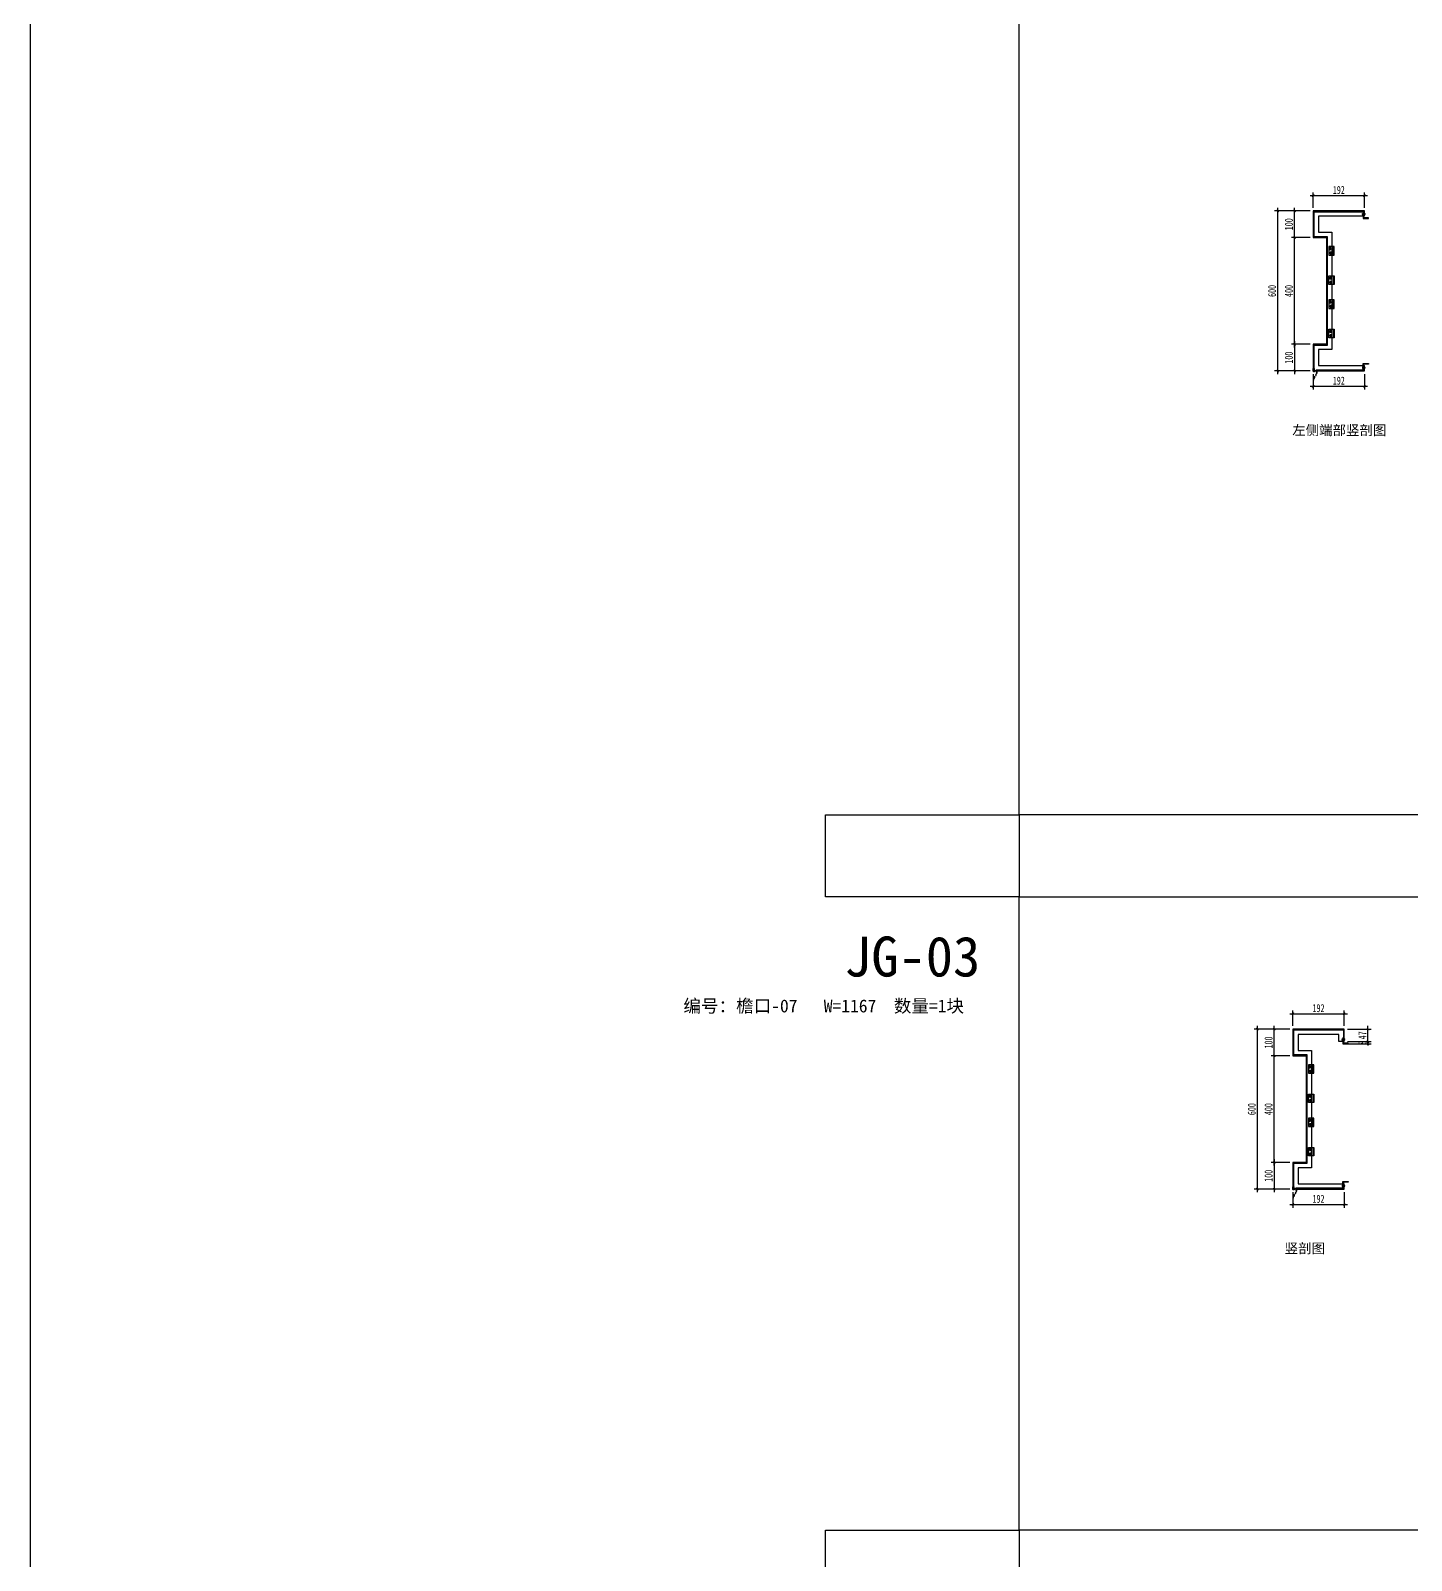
# Model space of a CAD drawing. Header units: millimetres. Extents: x 1519249 to 1604651, y -416196 to -347833.
# Drawn here: x 1574689 to 1579863, y -377449 to -371714 of the extents above; entities that cross this region are included whole.
import ezdxf

# ---------------------------------------------------------------- set-up
doc = ezdxf.new("R2010")
doc.units = ezdxf.units.MM
doc.header["$LTSCALE"] = 1000
doc.header["$MEASUREMENT"] = 0
for name, pattern in [('CENTER', [2, 1.25, -0.25, 0.25, -0.25]), ('CENTERX2', [4, 2.5, -0.5, 0.5, -0.5]), ('DOTE', [2.42, 2, -0.2, 0.02, -0.2]), ('HIDDEN2', [0.1875, 0.125, -0.0625])]:
    doc.linetypes.add(name, pattern=pattern)
doc.layers.get('Defpoints').update_dxf_attribs({"color": 190})
for name, color, linetype in [('0-hatch', 8, 'Continuous'), ('0-铝合金投影', 112, 'Continuous'), ('4', 3, 'Continuous'), ('BH-图层', 2, 'Continuous'), ('DIM_IDEN', 3, 'Continuous'), ('F-CASTFIX', 1, 'Continuous'), ('PJ', 4, 'Continuous'), ('PUB_DIM', 3, 'Continuous'), ('XC', 3, 'Continuous'), ('zx', 1, 'DOTE'), ('穿孔铝板', 161, 'Continuous')]:
    doc.layers.add(name, color=color, linetype=linetype)
doc.styles.add('黑体', font='simhei.ttf', dxfattribs={"width": 0.7})
doc.dimstyles.new('副本 BZ-6', dxfattribs={"dimscale": 12, "dimtxt": 2.5, "dimasz": 0.5, "dimexe": 1, "dimexo": 1, "dimgap": 0.5, "dimtad": 1, "dimdec": 0, "dimdsep": 46, "dimtxsty": '黑体', "dimblk": 'ARCHTICK', "dimcen": 3, "dimdle": 1, "dimclrd": 1, "dimclre": 1, "dimclrt": 2, "dimadec": 1, "dimazin": 0, "dimtfac": 1, "dimtdec": 0, "dimtix": 1, "dimtmove": 2, "dimatfit": 3, "dimldrblk": 'DOTSMALL', "dimfxl": 0, "dimtolj": 1, "dimtzin": 0, "dimarcsym": 0})

# ---------------------------------------------------------------- blocks, each defined once
blk = doc.blocks.new('A$Ce385b8f0')
at = {"layer": 'PJ', "color": 8}
for centre, radius in [((8, 13.6), 3.2), ((8, 13.6), 1.52), ((24, 13.6), 3.2), ((24, 13.6), 1.52)]:
    blk.add_circle(centre, radius, dxfattribs=at)
at = {"layer": 'XC', "color": 8}
for p, q in [((0, 2.4), (32, 2.4)), ((8, 2.4), (8, 0)), ((24, 2.4), (24, 0))]:
    blk.add_line(p, q, dxfattribs=at)
blk.add_lwpolyline([(0, 0), (32, 0), (32, 20), (0, 20)], close=True, dxfattribs=at)
at = {"layer": 'zx', "color": 8, "linetype": 'CENTERX2', "ltscale": 0.05}
for p, q in [((13.6, 13.6), (2.4, 13.6)), ((8, 19.2), (8, 8)), ((18.4, 13.6), (29.6, 13.6)), ((24, 19.2), (24, 8))]:
    blk.add_line(p, q, dxfattribs=at)
blk = doc.blocks.new('grtgthyjyj')
at = {"layer": 'PJ'}
for radius in [4, 1.9]:
    blk.add_circle((4476642.9, 621901.9), radius, dxfattribs=at)
at = {"layer": 'zx', "linetype": 'CENTERX2', "ltscale": 0.05}
for p, q in [((4476635.9, 621901.9), (4476649.9, 621901.9)), ((4476642.9, 621908.9), (4476642.9, 621894.9))]:
    blk.add_line(p, q, dxfattribs=at)
blk = doc.blocks.new('grgthtyhjyjyuk')
at = {"layer": 'XC', "color": 165}
for p, q in [((4476656.9, 621931.9), (4476656.9, 621891.9)), ((4476656.9, 621921.9), (4476659.9, 621921.9)), ((4476656.9, 621901.9), (4476659.9, 621901.9))]:
    blk.add_line(p, q, dxfattribs=at)
blk.add_lwpolyline([(4476659.9, 621931.9), (4476659.9, 621891.9), (4476634.9, 621891.9), (4476634.9, 621931.9)], close=True, dxfattribs=at)
at = {"layer": 'DIM_IDEN', "color": 8, "xscale": -1, "rotation": 180}
blk.add_blockref('grtgthyjyj', (0, 1243823.8), dxfattribs=at)
at = {"layer": 'DIM_IDEN', "color": 8}
blk.add_blockref('grtgthyjyj', (0, 0), dxfattribs=at)
blk = doc.blocks.new('A$C06B245D9')
at = {"layer": '0-hatch', "elevation": 0}
for points in [[(2.8, -8, -1.371442), (-1.3, -6.8, 0.239017), (-2.3, -1.2, -0.322335), (2.8, -8.1)], [(7.6, -20.6, -1.371442), (3.5, -19.4, 0.239017), (2.5, -13.8, -0.322335), (7.6, -20.7)]]:
    blk.add_lwpolyline(points, format="xyb", dxfattribs=at)
blk = doc.blocks.new('gfrgrthgthyjyj')
at = {"color": 138, "linetype": 'Continuous'}
for p, q in [((4444220.2, 665049.9), (4444210.2, 665049.9)), ((4444210.2, 665049.4), (4444210.2, 665049.9)), ((4444212.8, 665049.9), (4444212.8, 665056.3)), ((4444215.2, 665058.1), (4444213.5, 665059)), ((4444215.2, 665058.1), (4444216.9, 665059)), ((4444217.6, 665049.9), (4444217.6, 665056.3)), ((4444220.2, 665049.4), (4444220.2, 665049.9)), ((4444216.5, 665047.8), (4444213.9, 665047.8))]:
    blk.add_line(p, q, dxfattribs=at)
at = {"color": 1, "linetype": 'CENTER', "ltscale": 2.357948}
blk.add_line((4444215.2, 665046.9), (4444215.2, 665059.6), dxfattribs=at)
at = {"color": 138, "linetype": 'Continuous'}
for centre, radius, start, end in [((4444215.2, 665055.9), 8.16, 232.44522, 260.55436), ((4444212.8, 665057.7), 1.44, 62.13766, 270.00283), ((4444215.2, 665055.9), 8.16, 279.45131, 307.56044), ((4444217.6, 665057.7), 1.44, 270.00283, 117.868)]:
    blk.add_arc(centre, radius, start, end, dxfattribs=at)
blk = doc.blocks.new('_ArchTick')
at = {"color": 0, "linetype": 'ByBlock', "const_width": 0.5}
blk.add_lwpolyline([(-0.71, -0.71), (0.71, 0.71)], dxfattribs=at)
blk = doc.blocks.new('*D217')
at = {"color": 1, "lineweight": -2, "transparency": 16777216}
for p, q in [((1579407.2, -375557.1), (1579337.2, -375557.1)), ((1579349.2, -375969.1), (1579349.2, -375545.1)), ((1579407.2, -375957.1), (1579337.2, -375957.1))]:
    blk.add_line(p, q, dxfattribs=at)
at = {"layer": 'Defpoints', "color": 0, "transparency": 16777216}
for p in [(1579349.2, -375557.1), (1579419.2, -375557.1), (1579419.2, -375957.1)]:
    blk.add_point(p, dxfattribs=at)
at = {"color": 1, "lineweight": -2, "transparency": 16777216, "xscale": 6, "yscale": 6, "zscale": 6}
for p, rotation in [((1579349.2, -375557.1), 90), ((1579349.2, -375957.1), 270)]:
    blk.add_blockref('_ArchTick', p, dxfattribs=dict(at, rotation=rotation))
at = {"color": 2, "transparency": 16777216, "insert": (1579328.1, -375757.1), "char_height": 30, "attachment_point": 5, "rotation": 90, "style": '黑体'}
blk.add_mtext('\\A1;400', dxfattribs=at)
blk = doc.blocks.new('_DotSmall')
at = {"color": 0, "linetype": 'ByBlock', "const_width": 0.5}
blk.add_lwpolyline([(-0.0625, 0, 1), (0.0625, 0, 1)], format="xyb", close=True, dxfattribs=at)
blk = doc.blocks.new('*D218')
at = {"color": 1, "lineweight": -2, "transparency": 16777216}
for p, q in [((1579349.2, -375569.1), (1579349.2, -375445.1)), ((1579407.2, -375457.1), (1579337.2, -375457.1)), ((1579407.2, -375557.1), (1579337.2, -375557.1))]:
    blk.add_line(p, q, dxfattribs=at)
at = {"layer": 'Defpoints', "color": 0, "transparency": 16777216}
for p in [(1579349.2, -375457.1), (1579419.2, -375457.1), (1579419.2, -375557.1)]:
    blk.add_point(p, dxfattribs=at)
at = {"color": 1, "lineweight": -2, "transparency": 16777216, "xscale": 6, "yscale": 6, "zscale": 6}
for p, rotation in [((1579349.2, -375457.1), 90), ((1579349.2, -375557.1), 270)]:
    blk.add_blockref('_ArchTick', p, dxfattribs=dict(at, rotation=rotation))
at = {"color": 2, "transparency": 16777216, "insert": (1579328.1, -375507.1), "char_height": 30, "attachment_point": 5, "rotation": 90, "style": '黑体'}
blk.add_mtext('\\A1;100', dxfattribs=at)
blk = doc.blocks.new('*D219')
at = {"color": 1, "lineweight": -2, "transparency": 16777216}
for p, q in [((1579419.2, -375445.1), (1579419.2, -375387.7)), ((1579611.2, -375445.1), (1579611.2, -375387.7)), ((1579407.2, -375399.7), (1579623.2, -375399.7))]:
    blk.add_line(p, q, dxfattribs=at)
at = {"layer": 'Defpoints', "color": 0, "transparency": 16777216}
for p in [(1579611.2, -375399.7), (1579419.2, -375457.1), (1579611.2, -375457.1)]:
    blk.add_point(p, dxfattribs=at)
at = {"color": 1, "lineweight": -2, "transparency": 16777216, "xscale": 6, "yscale": 6, "zscale": 6, "rotation": 180}
blk.add_blockref('_ArchTick', (1579419.2, -375399.7), dxfattribs=at)
at = {"color": 1, "lineweight": -2, "transparency": 16777216, "xscale": 6, "yscale": 6, "zscale": 6}
blk.add_blockref('_ArchTick', (1579611.2, -375399.7), dxfattribs=at)
at = {"color": 2, "transparency": 16777216, "insert": (1579515.2, -375378.7), "char_height": 30, "attachment_point": 5, "style": '黑体'}
blk.add_mtext('\\A1;192', dxfattribs=at)
blk = doc.blocks.new('*D220')
at = {"color": 1, "lineweight": -2, "transparency": 16777216}
for p, q in [((1579407.2, -375957.1), (1579337.2, -375957.1)), ((1579349.2, -375945.1), (1579349.2, -376069.1)), ((1579407.2, -376057.1), (1579337.2, -376057.1))]:
    blk.add_line(p, q, dxfattribs=at)
at = {"layer": 'Defpoints', "color": 0, "transparency": 16777216}
for p in [(1579419.2, -375957.1), (1579349.2, -376057.1), (1579419.2, -376057.1)]:
    blk.add_point(p, dxfattribs=at)
at = {"color": 1, "lineweight": -2, "transparency": 16777216, "xscale": 6, "yscale": 6, "zscale": 6}
for p, rotation in [((1579349.2, -375957.1), 90), ((1579349.2, -376057.1), 270)]:
    blk.add_blockref('_ArchTick', p, dxfattribs=dict(at, rotation=rotation))
at = {"color": 2, "transparency": 16777216, "insert": (1579328.1, -376007.1), "char_height": 30, "attachment_point": 5, "rotation": 90, "style": '黑体'}
blk.add_mtext('\\A1;100', dxfattribs=at)
blk = doc.blocks.new('*D221')
at = {"color": 1, "lineweight": -2, "transparency": 16777216}
for p, q in [((1579419.2, -376069.1), (1579419.2, -376126.6)), ((1579611.2, -376069.1), (1579611.2, -376126.6)), ((1579407.2, -376114.6), (1579623.2, -376114.6))]:
    blk.add_line(p, q, dxfattribs=at)
at = {"layer": 'Defpoints', "color": 0, "transparency": 16777216}
for p in [(1579419.2, -376057.1), (1579611.2, -376057.1), (1579611.2, -376114.6)]:
    blk.add_point(p, dxfattribs=at)
at = {"color": 1, "lineweight": -2, "transparency": 16777216, "xscale": 6, "yscale": 6, "zscale": 6, "rotation": 180}
blk.add_blockref('_ArchTick', (1579419.2, -376114.6), dxfattribs=at)
at = {"color": 1, "lineweight": -2, "transparency": 16777216, "xscale": 6, "yscale": 6, "zscale": 6}
blk.add_blockref('_ArchTick', (1579611.2, -376114.6), dxfattribs=at)
at = {"color": 2, "transparency": 16777216, "insert": (1579515.2, -376093.6), "char_height": 30, "attachment_point": 5, "style": '黑体'}
blk.add_mtext('\\A1;192', dxfattribs=at)
blk = doc.blocks.new('*D222')
at = {"color": 1, "lineweight": -2, "transparency": 16777216}
for p, q in [((1579286.2, -376069.1), (1579286.2, -375445.1)), ((1579407.2, -375457.1), (1579274.2, -375457.1)), ((1579407.2, -376057.1), (1579274.2, -376057.1))]:
    blk.add_line(p, q, dxfattribs=at)
at = {"layer": 'Defpoints', "color": 0, "transparency": 16777216}
for p in [(1579286.2, -375457.1), (1579419.2, -375457.1), (1579419.2, -376057.1)]:
    blk.add_point(p, dxfattribs=at)
at = {"color": 1, "lineweight": -2, "transparency": 16777216, "xscale": 6, "yscale": 6, "zscale": 6}
for p, rotation in [((1579286.2, -375457.1), 90), ((1579286.2, -376057.1), 270)]:
    blk.add_blockref('_ArchTick', p, dxfattribs=dict(at, rotation=rotation))
at = {"color": 2, "transparency": 16777216, "insert": (1579265.1, -375757.1), "char_height": 30, "attachment_point": 5, "rotation": 90, "style": '黑体'}
blk.add_mtext('\\A1;600', dxfattribs=at)
blk = doc.blocks.new('*D224')
at = {"color": 1, "lineweight": -2, "transparency": 16777216}
for p, q in [((1579700.6, -375516.1), (1579700.6, -375445.1)), ((1579623.2, -375457.1), (1579712.6, -375457.1)), ((1579623.2, -375504.1), (1579712.6, -375504.1))]:
    blk.add_line(p, q, dxfattribs=at)
at = {"layer": 'Defpoints', "color": 0, "transparency": 16777216}
for p in [(1579611.2, -375457.1), (1579611.2, -375504.1), (1579700.6, -375457.1)]:
    blk.add_point(p, dxfattribs=at)
at = {"color": 1, "lineweight": -2, "transparency": 16777216, "xscale": 6, "yscale": 6, "zscale": 6}
for p, rotation in [((1579700.6, -375457.1), 90), ((1579700.6, -375504.1), 270)]:
    blk.add_blockref('_ArchTick', p, dxfattribs=dict(at, rotation=rotation))
at = {"color": 2, "transparency": 16777216, "insert": (1579679.6, -375480.6), "char_height": 30, "attachment_point": 5, "rotation": 90, "style": '黑体'}
blk.add_mtext('\\A1;47', dxfattribs=at)
blk = doc.blocks.new('*D225')
at = {"color": 1, "lineweight": -2, "transparency": 16777216}
for p, q in [((1579623.2, -375504.1), (1579712.6, -375504.1)), ((1579700.6, -375504.1), (1579700.6, -375498.1)), ((1579700.6, -375504.1), (1579700.6, -375512.1)), ((1579623.2, -375512.1), (1579712.6, -375512.1)), ((1579700.6, -375512.1), (1579700.6, -375518.1))]:
    blk.add_line(p, q, dxfattribs=at)
at = {"layer": 'Defpoints', "color": 0, "transparency": 16777216}
for p in [(1579611.2, -375504.1), (1579611.2, -375512.1), (1579700.6, -375512.1)]:
    blk.add_point(p, dxfattribs=at)
at = {"color": 1, "lineweight": -2, "transparency": 16777216, "xscale": 6, "yscale": 6, "zscale": 6}
for p, rotation in [((1579700.6, -375504.1), 270), ((1579700.6, -375512.1), 90)]:
    blk.add_blockref('_ArchTick', p, dxfattribs=dict(at, rotation=rotation))
at = {"color": 2, "transparency": 16777216, "insert": (1579679.6, -375508.1), "char_height": 30, "attachment_point": 5, "rotation": 90, "style": '黑体'}
blk.add_mtext('\\A1;8', dxfattribs=at)
blk = doc.blocks.new('87654tghuyt')
at = {"layer": '0-hatch', "linetype": 'HIDDEN2', "ltscale": 4}
for p, q in [((1576251.5, -371460.9, -2.2), (1576241.5, -371460.9, -2.2)), ((1576251.5, -371461.8), (1576241.5, -371461.8)), ((1576251.5, -371462.5), (1576241.5, -371462.5)), ((1576251.5, -371463.2), (1576241.5, -371463.2))]:
    blk.add_line(p, q, dxfattribs=at)
blk.add_lwpolyline([(1576241.5, -371460.9), (1576251.5, -371460.9), (1576251.5, -371463.9), (1576241.5, -371463.9)], close=True, dxfattribs=at)
at = {"layer": '4'}
blk.add_lwpolyline([(1576241, -371463.9), (1576234, -371466.9, -0.414214), (1576231, -371463.9), (1576231, -371454.9)], format="xyb", dxfattribs=at)
at = {"layer": '4', "elevation": -2.2}
blk.add_lwpolyline([(1576234, -371454.9), (1576234, -371463.9), (1576241.5, -371460.9)], dxfattribs=at)
at = {"layer": 'F-CASTFIX', "color": 3}
for points in [[(1576423, -370883.9), (1576423, -370863.9), (1576231, -370863.9), (1576231, -370963.9), (1576281, -370963.9), (1576281, -371363.9), (1576231, -371363.9), (1576231, -371462.1)], [(1576234, -371460.9), (1576234, -371366.9), (1576284, -371366.9), (1576284, -370960.9), (1576234, -370960.9), (1576234, -370866.9), (1576420, -370866.9), (1576420, -370883.9)], [(1576423, -370883.9), (1576251, -370883.9), (1576251, -370943.9), (1576301, -370943.9), (1576301, -371383.9), (1576251, -371383.9), (1576251, -371443.9), (1576423, -371443.9)], [(1576241, -371463.9), (1576423, -371463.9), (1576423, -371443.9)], [(1576420, -371443.9), (1576420, -371460.9), (1576241.5, -371460.9)]]:
    blk.add_lwpolyline(points, dxfattribs=at)
at = {"layer": '穿孔铝板', "lineweight": 25}
for points in [[(1576418, -370869.9), (1576418, -370891.9), (1576438, -370891.9), (1576438, -370889.9), (1576420, -370889.9), (1576420, -370869.9)], [(1576418, -371457.9), (1576418, -371435.9), (1576438, -371435.9), (1576438, -371437.9), (1576420, -371437.9), (1576420, -371457.9)]]:
    blk.add_lwpolyline(points, close=True, dxfattribs=at)
at = {"color": 3, "rotation": 90.00000000000001}
for p in [(1576309, -371029.6), (1576309, -371229.6)]:
    blk.add_blockref('A$Ce385b8f0', p, dxfattribs=at)
at = {"layer": '0-铝合金投影', "xscale": -0.6666666666666666, "yscale": 0.6666666666666666, "zscale": 0.6666666666666666}
for p in [(1576235.9, -371482.8, -2.2), (1576244.4, -371465.5)]:
    blk.add_blockref('A$C06B245D9', p, dxfattribs=at)
at = {"layer": 'DIM_IDEN', "color": 8, "yscale": 0.7812485824527613, "zscale": 0.7812485824527613}
for p, xscale, rotation in [((2095992.3, 3101160.5), -0.7812485824527613, 90), ((2095992.3, -3843488.4), 0.7812485824527613, 90.00000000000001)]:
    blk.add_blockref('gfrgrthgthyjyj', p, dxfattribs=dict(at, xscale=xscale, rotation=rotation))
at = {"layer": 'DIM_IDEN', "color": 8, "xscale": 0.7999999999999999, "yscale": 0.7999999999999999, "zscale": 0.7999999999999999}
for p in [(-2005018.9, -868653.1), (-2005018.9, -868853.1)]:
    blk.add_blockref('grgthtyhjyjyuk', p, dxfattribs=at)
blk = doc.blocks.new('*D281')
at = {"color": 1, "lineweight": -2, "transparency": 16777216}
for p, q in [((1579483.3, -372490.2), (1579413.4, -372490.2)), ((1579425.4, -372902.2), (1579425.4, -372478.2)), ((1579483.3, -372890.2), (1579413.4, -372890.2))]:
    blk.add_line(p, q, dxfattribs=at)
at = {"layer": 'Defpoints', "color": 0, "transparency": 16777216}
for p in [(1579425.4, -372490.2), (1579495.3, -372490.2), (1579495.3, -372890.2)]:
    blk.add_point(p, dxfattribs=at)
at = {"color": 1, "lineweight": -2, "transparency": 16777216, "xscale": 6, "yscale": 6, "zscale": 6}
for p, rotation in [((1579425.4, -372490.2), 90), ((1579425.4, -372890.2), 270)]:
    blk.add_blockref('_ArchTick', p, dxfattribs=dict(at, rotation=rotation))
at = {"color": 2, "transparency": 16777216, "insert": (1579404.2, -372690.2), "char_height": 30, "attachment_point": 5, "rotation": 90, "style": '黑体'}
blk.add_mtext('\\A1;400', dxfattribs=at)
blk = doc.blocks.new('*D282')
at = {"color": 1, "lineweight": -2, "transparency": 16777216}
for p, q in [((1579483.3, -372390.2), (1579413.4, -372390.2)), ((1579425.4, -372502.2), (1579425.4, -372378.2)), ((1579483.3, -372490.2), (1579413.4, -372490.2))]:
    blk.add_line(p, q, dxfattribs=at)
at = {"layer": 'Defpoints', "color": 0, "transparency": 16777216}
for p in [(1579425.4, -372390.2), (1579495.3, -372390.2), (1579495.3, -372490.2)]:
    blk.add_point(p, dxfattribs=at)
at = {"color": 1, "lineweight": -2, "transparency": 16777216, "xscale": 6, "yscale": 6, "zscale": 6}
for p, rotation in [((1579425.4, -372390.2), 90), ((1579425.4, -372490.2), 270)]:
    blk.add_blockref('_ArchTick', p, dxfattribs=dict(at, rotation=rotation))
at = {"color": 2, "transparency": 16777216, "insert": (1579404.2, -372440.2), "char_height": 30, "attachment_point": 5, "rotation": 90, "style": '黑体'}
blk.add_mtext('\\A1;100', dxfattribs=at)
blk = doc.blocks.new('*D283')
at = {"color": 1, "lineweight": -2, "transparency": 16777216}
for p, q in [((1579483.3, -372332.8), (1579699.3, -372332.8)), ((1579495.3, -372378.2), (1579495.3, -372320.8)), ((1579687.3, -372378.2), (1579687.3, -372320.8))]:
    blk.add_line(p, q, dxfattribs=at)
at = {"layer": 'Defpoints', "color": 0, "transparency": 16777216}
for p in [(1579687.3, -372332.8), (1579495.3, -372390.2), (1579687.3, -372390.2)]:
    blk.add_point(p, dxfattribs=at)
at = {"color": 1, "lineweight": -2, "transparency": 16777216, "xscale": 6, "yscale": 6, "zscale": 6, "rotation": 180}
blk.add_blockref('_ArchTick', (1579495.3, -372332.8), dxfattribs=at)
at = {"color": 1, "lineweight": -2, "transparency": 16777216, "xscale": 6, "yscale": 6, "zscale": 6}
blk.add_blockref('_ArchTick', (1579687.3, -372332.8), dxfattribs=at)
at = {"color": 2, "transparency": 16777216, "insert": (1579591.3, -372311.8), "char_height": 30, "attachment_point": 5, "style": '黑体'}
blk.add_mtext('\\A1;192', dxfattribs=at)
blk = doc.blocks.new('*D284')
at = {"color": 1, "lineweight": -2, "transparency": 16777216}
for p, q in [((1579483.3, -372890.2), (1579413.4, -372890.2)), ((1579425.4, -372878.2), (1579425.4, -373002.2)), ((1579483.3, -372990.2), (1579413.4, -372990.2))]:
    blk.add_line(p, q, dxfattribs=at)
at = {"layer": 'Defpoints', "color": 0, "transparency": 16777216}
for p in [(1579495.3, -372890.2), (1579425.4, -372990.2), (1579495.3, -372990.2)]:
    blk.add_point(p, dxfattribs=at)
at = {"color": 1, "lineweight": -2, "transparency": 16777216, "xscale": 6, "yscale": 6, "zscale": 6}
for p, rotation in [((1579425.4, -372890.2), 90), ((1579425.4, -372990.2), 270)]:
    blk.add_blockref('_ArchTick', p, dxfattribs=dict(at, rotation=rotation))
at = {"color": 2, "transparency": 16777216, "insert": (1579404.2, -372940.2), "char_height": 30, "attachment_point": 5, "rotation": 90, "style": '黑体'}
blk.add_mtext('\\A1;100', dxfattribs=at)
blk = doc.blocks.new('*D285')
at = {"color": 1, "lineweight": -2, "transparency": 16777216}
for p, q in [((1579495.3, -373002.2), (1579495.3, -373059.6)), ((1579687.3, -373002.2), (1579687.3, -373059.6)), ((1579483.3, -373047.6), (1579699.3, -373047.6))]:
    blk.add_line(p, q, dxfattribs=at)
at = {"layer": 'Defpoints', "color": 0, "transparency": 16777216}
for p in [(1579495.3, -372990.2), (1579687.3, -372990.2), (1579687.3, -373047.6)]:
    blk.add_point(p, dxfattribs=at)
at = {"color": 1, "lineweight": -2, "transparency": 16777216, "xscale": 6, "yscale": 6, "zscale": 6, "rotation": 180}
blk.add_blockref('_ArchTick', (1579495.3, -373047.6), dxfattribs=at)
at = {"color": 1, "lineweight": -2, "transparency": 16777216, "xscale": 6, "yscale": 6, "zscale": 6}
blk.add_blockref('_ArchTick', (1579687.3, -373047.6), dxfattribs=at)
at = {"color": 2, "transparency": 16777216, "insert": (1579591.3, -373026.6), "char_height": 30, "attachment_point": 5, "style": '黑体'}
blk.add_mtext('\\A1;192', dxfattribs=at)
blk = doc.blocks.new('*D286')
at = {"color": 1, "lineweight": -2, "transparency": 16777216}
for p, q in [((1579483.3, -372390.2), (1579350.4, -372390.2)), ((1579362.4, -373002.2), (1579362.4, -372378.2)), ((1579483.3, -372990.2), (1579350.4, -372990.2))]:
    blk.add_line(p, q, dxfattribs=at)
at = {"layer": 'Defpoints', "color": 0, "transparency": 16777216}
for p in [(1579362.4, -372390.2), (1579495.3, -372390.2), (1579495.3, -372990.2)]:
    blk.add_point(p, dxfattribs=at)
at = {"color": 1, "lineweight": -2, "transparency": 16777216, "xscale": 6, "yscale": 6, "zscale": 6}
for p, rotation in [((1579362.4, -372390.2), 90), ((1579362.4, -372990.2), 270)]:
    blk.add_blockref('_ArchTick', p, dxfattribs=dict(at, rotation=rotation))
at = {"color": 2, "transparency": 16777216, "insert": (1579341.2, -372690.2), "char_height": 30, "attachment_point": 5, "rotation": 90, "style": '黑体'}
blk.add_mtext('\\A1;600', dxfattribs=at)

msp = doc.modelspace()

# ---------------------------------------------------------------- linework, layer by layer
at = {"color": 6}
msp.add_lwpolyline([(1574688.9, -364054.6), (1599228.1, -364054.6), (1599228.1, -398330.1), (1574688.9, -398330.1)], close=True, dxfattribs=at)
at = {"color": 2}
for points in [[(1578392.9, -369155), (1583622.7, -369155), (1583622.7, -374653.4), (1578392.9, -374653.4)], [(1578392.9, -374961.5), (1583622.7, -374961.5), (1583622.7, -377335.4), (1578392.9, -377335.4)]]:
    msp.add_lwpolyline(points, close=True, dxfattribs=at)
at = {"layer": '0-hatch', "linetype": 'HIDDEN2', "ltscale": 4}
for p, q in [((1579439.7, -376054.1, -2.2), (1579429.7, -376054.1, -2.2)), ((1579439.7, -376055.1), (1579429.7, -376055.1)), ((1579439.7, -376055.7), (1579429.7, -376055.7)), ((1579439.7, -376056.4), (1579429.7, -376056.4))]:
    msp.add_line(p, q, dxfattribs=at)
msp.add_lwpolyline([(1579429.7, -376054.1), (1579439.7, -376054.1), (1579439.7, -376057.1), (1579429.7, -376057.1)], close=True, dxfattribs=at)
at = {"layer": '4'}
msp.add_lwpolyline([(1579429.2, -376057.1), (1579422.2, -376060.1, -0.414214), (1579419.2, -376057.1), (1579419.2, -376048.2)], format="xyb", dxfattribs=at)
at = {"layer": '4', "elevation": -2.2}
msp.add_lwpolyline([(1579422.2, -376048.2), (1579422.2, -376057.1), (1579429.7, -376054.1)], dxfattribs=at)
at = {"layer": 'F-CASTFIX', "color": 3}
for points in [[(1579422.2, -376054.1), (1579422.2, -375960.1), (1579472.2, -375960.1), (1579472.2, -375554.1), (1579422.2, -375554.1), (1579422.2, -375460.1), (1579608.2, -375460.1), (1579608.2, -375504.1), (1579611.2, -375504.1), (1579611.2, -375457.1), (1579419.2, -375457.1), (1579419.2, -375557.1), (1579469.2, -375557.1), (1579469.2, -375957.1), (1579419.2, -375957.1), (1579419.2, -376055.4)], [(1579611.2, -375504.1), (1579591.2, -375504.1), (1579591.2, -375477.1), (1579439.2, -375477.1), (1579439.2, -375537.1), (1579489.2, -375537.1), (1579489.2, -375977.1), (1579439.2, -375977.1), (1579439.2, -376037.1), (1579611.2, -376037.1)], [(1579429.2, -376057.1), (1579611.2, -376057.1), (1579611.2, -376037.1)], [(1579608.2, -376037.1), (1579608.2, -376054.1), (1579429.7, -376054.1)]]:
    msp.add_lwpolyline(points, dxfattribs=at)
at = {"layer": 'PUB_DIM', "color": 1}
for points in [[(1577667.8, -374653.4), (1578392.9, -374653.4), (1578392.9, -374961.5), (1577667.8, -374961.5)], [(1577667.8, -377335.4), (1578392.9, -377335.4), (1578392.9, -377643.6), (1577667.8, -377643.6)]]:
    msp.add_lwpolyline(points, close=True, dxfattribs=at)
at = {"layer": '穿孔铝板', "lineweight": 25}
for points in [[(1579606.2, -375490.1), (1579606.2, -375512.1), (1579626.2, -375512.1), (1579626.2, -375510.1), (1579608.2, -375510.1), (1579608.2, -375490.1)], [(1579606.2, -376051.1), (1579606.2, -376029.1), (1579626.2, -376029.1), (1579626.2, -376031.1), (1579608.2, -376031.1), (1579608.2, -376051.1)]]:
    msp.add_lwpolyline(points, close=True, dxfattribs=at)

# ---------------------------------------------------------------- block references
msp.add_blockref('87654tghuyt', (3264.3, -1526.3))
at = {"color": 3, "rotation": 90.00000000000001}
for p in [(1579497.2, -375622.9), (1579497.2, -375822.9)]:
    msp.add_blockref('A$Ce385b8f0', p, dxfattribs=at)
at = {"layer": '0-铝合金投影', "xscale": -0.6666666666666666, "yscale": 0.6666666666666666, "zscale": 0.6666666666666666}
for p in [(1579424.1, -376076.1, -2.2), (1579432.5, -376058.8)]:
    msp.add_blockref('A$C06B245D9', p, dxfattribs=at)
at = {"layer": 'DIM_IDEN', "color": 8, "yscale": 0.7812485824527613, "zscale": 0.7812485824527613}
for p, xscale, rotation in [((2099180.5, 3096540.3), -0.7812485824527613, 90), ((2099180.5, -3848081.6), 0.7812485824527613, 90.00000000000001)]:
    msp.add_blockref('gfrgrthgthyjyj', p, dxfattribs=dict(at, xscale=xscale, rotation=rotation))
at = {"layer": 'DIM_IDEN', "color": 8, "xscale": 0.7999999999999999, "yscale": 0.7999999999999999, "zscale": 0.7999999999999999}
for p in [(-2001830.7, -873246.3), (-2001830.7, -873446.3)]:
    msp.add_blockref('grgthtyhjyjyuk', p, dxfattribs=at)

# ---------------------------------------------------------------- texts
at = {"layer": 'BH-图层', "color": 6, "style": '黑体'}
for s, p in [('左侧端部竖剖图', (1579416.9, -373230.5)), ('竖剖图', (1579388.6, -376297.4))]:
    msp.add_text(s, height=36.9, dxfattribs=at).set_placement(p)
at = {"layer": 'DIM_IDEN', "color": 2, "style": '黑体'}
msp.add_text('JG-03', height=150, dxfattribs=at).set_placement((1577737.4, -375260.1))
at = {"layer": 'DIM_IDEN', "color": 1, "style": '黑体'}
msp.add_text('编号：檐口-07   W=1167  数量=1块', height=48.246, dxfattribs=at).set_placement((1577135.2, -375394.5))

# ---------------------------------------------------------------- dimensions: what is measured, and where the dimension line sits
for p1, p2, distance, picture, middle in [((1579495.3, -372390.2), (1579687.3, -372390.2), 57.4, '*D283', (1579591.3, -372311.8)), ((1579495.3, -372990.2), (1579495.3, -372390.2), 133, '*D286', (1579341.2, -372690.2)), ((1579495.3, -372890.2), (1579495.3, -372490.2), 69.9, '*D281', (1579404.2, -372690.2)), ((1579495.3, -372990.2), (1579687.3, -372990.2), -57.4, '*D285', (1579591.3, -373026.6)), ((1579419.2, -375457.1), (1579611.2, -375457.1), 57.4, '*D219', (1579515.2, -375378.7)), ((1579419.2, -376057.1), (1579419.2, -375457.1), 133, '*D222', (1579265.1, -375757.1)), ((1579611.2, -375504.1), (1579611.2, -375457.1), -89.4, '*D224', (1579679.6, -375480.6)), ((1579611.2, -375504.1), (1579611.2, -375512.1), 89.4, '*D225', (1579679.6, -375508.1)), ((1579419.2, -375957.1), (1579419.2, -375557.1), 69.9, '*D217', (1579328.1, -375757.1)), ((1579419.2, -376057.1), (1579611.2, -376057.1), -57.4, '*D221', (1579515.2, -376093.6))]:
    dim = msp.add_aligned_dim(p1=p1, p2=p2, distance=distance, dimstyle='副本 BZ-6')
    dim.commit()
    dim.dimension.update_dxf_attribs({"geometry": picture, "text_midpoint": middle})
for base, p1, p2, angle, picture, middle in [((1579425.4, -372390.2), (1579495.3, -372490.2), (1579495.3, -372390.2), 270, '*D282', (1579404.2, -372440.2)), ((1579425.4, -372990.2), (1579495.3, -372890.2), (1579495.3, -372990.2), 90, '*D284', (1579404.2, -372940.2)), ((1579349.2, -375457.1), (1579419.2, -375557.1), (1579419.2, -375457.1), 270, '*D218', (1579328.1, -375507.1)), ((1579349.2, -376057.1), (1579419.2, -375957.1), (1579419.2, -376057.1), 90, '*D220', (1579328.1, -376007.1))]:
    dim = msp.add_linear_dim(base=base, p1=p1, p2=p2, angle=angle, dimstyle='副本 BZ-6')
    dim.commit()
    dim.dimension.update_dxf_attribs({"geometry": picture, "text_midpoint": middle})

doc.saveas('drawing.dxf')
